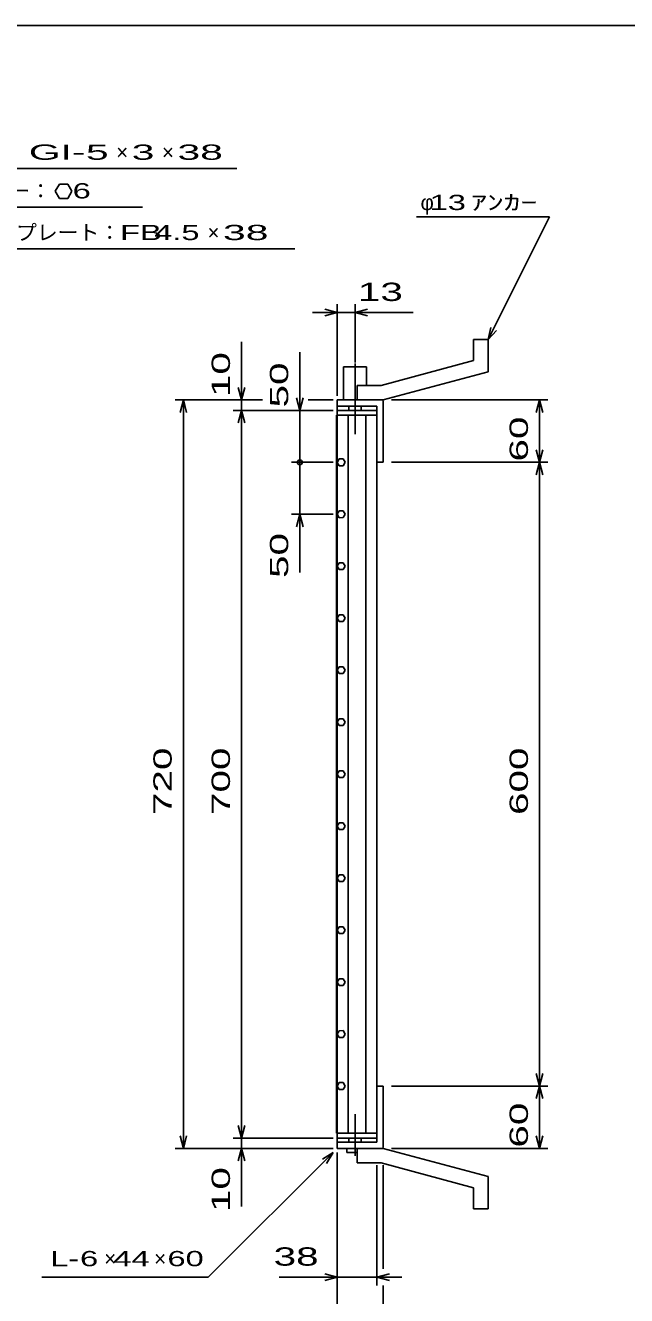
# Model space of a CAD drawing. Units: millimetres, scale not verified. Extents: x -1456 to 1385, y -1026 to 843.
# Drawn here: x -508 to 70, y -379 to 843 of the extents above; entities that cross this region are included whole.
import ezdxf
from ezdxf.enums import TextEntityAlignment as Align

# ---------------------------------------------------------------- set-up
doc = ezdxf.new("R2010")
doc.units = ezdxf.units.MM
doc.header["$LTSCALE"] = 8
doc.linetypes.add('LONG_DASHED_DOTTED', pattern=[15.25, 12, -1.5, 0.25, -1.5])
for name, color, linetype, lineweight in [('0_2', 150, 'Continuous', 25), ('16', 3, 'Continuous', 25), ('19', 6, 'Continuous', 25), ('22', 4, 'Continuous', 25)]:
    doc.layers.add(name, color=color, linetype=linetype, lineweight=lineweight)
doc.styles.add('ベクトル', font='')
doc.styles.get('ベクトル').set_extended_font_data('ベクトル')

msp = doc.modelspace()

# ---------------------------------------------------------------- linework, layer by layer
at = {"layer": '0_2'}
msp.add_line((-1383.2, 842.8), (1384.8, 842.8), dxfattribs=at)
at = {"layer": '16'}
for p, q in [((-208.7, -223), (-208.7, 468)), ((-208.7, 468), (-208, 468)), ((-170, 472.5), (-208, 472.5)), ((-208, 472.5), (-208, 468)), ((-208, 468), (-170, 468)), ((-208, 468), (-208, -223)), ((-170, 468), (-208, 468)), ((-197.5, 468), (-197.5, -223)), ((-180.5, -223), (-180.5, 468)), ((-170, 468), (-170, 472.5)), ((-170, -223), (-170, 468)), ((-206.146, 425.735), (-208, 422.475)), ((-208, 422.475), (-206.104, 419.24)), ((-202.396, 425.76), (-206.146, 425.735)), ((-206.104, 419.24), (-202.354, 419.265)), ((-200.5, 422.5), (-202.396, 425.76)), ((-202.354, 419.265), (-200.5, 422.525)), ((-206.146, 375.735), (-208, 372.475)), ((-208, 372.475), (-206.104, 369.24)), ((-202.396, 375.76), (-206.146, 375.735)), ((-206.104, 369.24), (-202.354, 369.265)), ((-200.5, 372.5), (-202.396, 375.76)), ((-202.354, 369.265), (-200.5, 372.525)), ((-206.146, 325.735), (-208, 322.475)), ((-208, 322.475), (-206.104, 319.24)), ((-202.396, 325.76), (-206.146, 325.735)), ((-206.104, 319.24), (-202.354, 319.265)), ((-200.5, 322.5), (-202.396, 325.76)), ((-202.354, 319.265), (-200.5, 322.525)), ((-206.146, 275.735), (-208, 272.475)), ((-208, 272.475), (-206.104, 269.24)), ((-202.396, 275.76), (-206.146, 275.735)), ((-206.104, 269.24), (-202.354, 269.265)), ((-200.5, 272.5), (-202.396, 275.76)), ((-202.354, 269.265), (-200.5, 272.525)), ((-206.146, 225.735), (-208, 222.475)), ((-208, 222.475), (-206.104, 219.24)), ((-202.396, 225.76), (-206.146, 225.735)), ((-200.5, 222.5), (-202.396, 225.76)), ((-202.354, 219.265), (-200.5, 222.525)), ((-206.104, 219.24), (-202.354, 219.265)), ((-206.146, 175.735), (-208, 172.475)), ((-208, 172.475), (-206.104, 169.24)), ((-202.396, 175.76), (-206.146, 175.735)), ((-200.5, 172.5), (-202.396, 175.76)), ((-202.354, 169.265), (-200.5, 172.525)), ((-206.104, 169.24), (-202.354, 169.265)), ((-206.146, 125.735), (-208, 122.475)), ((-208, 122.475), (-206.104, 119.24)), ((-202.396, 125.76), (-206.146, 125.735)), ((-200.5, 122.5), (-202.396, 125.76)), ((-202.354, 119.265), (-200.5, 122.525)), ((-206.104, 119.24), (-202.354, 119.265)), ((-206.146, 75.735), (-208, 72.475)), ((-202.396, 75.76), (-206.146, 75.735)), ((-200.5, 72.5), (-202.396, 75.76)), ((-208, 72.475), (-206.104, 69.24)), ((-206.104, 69.24), (-202.354, 69.265)), ((-202.354, 69.265), (-200.5, 72.525)), ((-206.146, 25.735), (-208, 22.475)), ((-202.396, 25.76), (-206.146, 25.735)), ((-200.5, 22.5), (-202.396, 25.76)), ((-208, 22.475), (-206.104, 19.24)), ((-206.104, 19.24), (-202.354, 19.265)), ((-202.354, 19.265), (-200.5, 22.525)), ((-206.146, -24.265), (-208, -27.525)), ((-202.396, -24.24), (-206.146, -24.265)), ((-200.5, -27.5), (-202.396, -24.24)), ((-208, -27.525), (-206.104, -30.76)), ((-206.104, -30.76), (-202.354, -30.735)), ((-202.354, -30.735), (-200.5, -27.475)), ((-206.146, -74.265), (-208, -77.525)), ((-208, -77.525), (-206.104, -80.76)), ((-202.396, -74.24), (-206.146, -74.265)), ((-206.104, -80.76), (-202.354, -80.735)), ((-200.5, -77.5), (-202.396, -74.24)), ((-202.354, -80.735), (-200.5, -77.475)), ((-206.146, -124.265), (-208, -127.525)), ((-208, -127.525), (-206.104, -130.76)), ((-202.396, -124.24), (-206.146, -124.265)), ((-206.104, -130.76), (-202.354, -130.735)), ((-200.5, -127.5), (-202.396, -124.24)), ((-202.354, -130.735), (-200.5, -127.475)), ((-206.146, -174.265), (-208, -177.525)), ((-208, -177.525), (-206.104, -180.76)), ((-202.396, -174.24), (-206.146, -174.265)), ((-206.104, -180.76), (-202.354, -180.735)), ((-200.5, -177.5), (-202.396, -174.24)), ((-202.354, -180.735), (-200.5, -177.475)), ((-208, -223), (-208.7, -223)), ((-208, -223), (-170, -223)), ((-208, -227.5), (-208, -223)), ((-208, -223), (-170, -223)), ((-170, -227.5), (-208, -227.5)), ((-170, -223), (-170, -227.5))]:
    msp.add_line(p, q, dxfattribs=at)
at = {"layer": '19'}
for p, q in [((-77, 540.5), (-63, 540.5)), ((-77, 520.5), (-77, 540.5)), ((-63, 509.5), (-63, 540.5)), ((-202, 482.5), (-202, 514.5)), ((-202, 514.5), (-180, 514.5)), ((-180, 496.5), (-180, 514.5)), ((-77, 520.5), (-166, 496.5)), ((-164, 482.5), (-63, 509.5)), ((-189, 496.5), (-166, 496.5)), ((-189, 482.5), (-189, 496.5)), ((-208, 472.5), (-208, 482.5)), ((-208, 476.5), (-208, 482.5)), ((-208, 482.5), (-165, 482.5)), ((-189, 482.5), (-164, 482.5)), ((-165, 482.5), (-164, 481.5)), ((-164, 481.5), (-164, 422.5)), ((-170, 476.5), (-208, 476.5)), ((-197, 472.5), (-197, 476.5)), ((-185, 476.5), (-185, 472.5)), ((-170, 422.5), (-170, 476.5)), ((-164, 422.5), (-170, 422.5)), ((-164, -177.5), (-170, -177.5)), ((-170, -177.5), (-170, -231.5)), ((-164, -236.5), (-164, -177.5)), ((-208, -231.5), (-208, -221.5)), ((-208, -231.5), (-208, -237.5)), ((-170, -231.5), (-208, -231.5)), ((-197, -227.5), (-197, -231.5)), ((-185, -231.5), (-185, -227.5)), ((-208, -237.5), (-165, -237.5)), ((-199, -241.5), (-199, -237.5)), ((-199, -241.5), (-189, -241.5)), ((-189, -237.5), (-164, -237.5)), ((-189, -251.5), (-189, -237.5)), ((-165, -237.5), (-164, -236.5)), ((-164, -237.5), (-63, -264.5)), ((-189, -251.5), (-166, -251.5)), ((-77, -275.5), (-166, -251.5)), ((-63, -295.5), (-63, -264.5)), ((-77, -295.5), (-77, -275.5)), ((-77, -295.5), (-63, -295.5))]:
    msp.add_line(p, q, dxfattribs=at)
at = {"layer": '19', "linetype": 'LONG_DASHED_DOTTED'}
for p, q in [((-191, 517.5), (-191, 449.5)), ((-191, -244.5), (-191, -204.5))]:
    msp.add_line(p, q, dxfattribs=at)
at = {"layer": '22'}
for p, q in [((-672.5, 705.25), (-304.5, 705.25)), ((-475.124, 690.212), (-479.124, 683.284)), ((-467.124, 690.212), (-475.124, 690.212)), ((-463.125, 683.2), (-467.124, 690.212)), ((-479.124, 683.284), (-475.124, 676.356)), ((-475.124, 676.356), (-467.124, 676.356)), ((-467.124, 676.356), (-463.124, 683.284)), ((-631.125, 668), (-395.125, 668)), ((-132, 658.5), (-4, 658.5)), ((-63, 540.5), (-4, 658.5)), ((-584.75, 628), (-248.75, 628)), ((-208, 486.5), (-208, 574.5)), ((-191, 518.496), (-191, 574.5)), ((-232, 566.5), (-208, 566.5)), ((-208, 566.5), (-220, 569.7)), ((-220, 563.3), (-208, 566.5)), ((-208, 566.5), (-191, 566.5)), ((-191, 566.5), (-179, 569.7)), ((-179, 563.3), (-191, 566.5)), ((-191, 566.5), (-135, 566.5)), ((-63, 540.5), (-60.6, 552.18)), ((-300, 482.5), (-300, 538.5)), ((-63, 540.5), (-55, 549.3)), ((-244, 472.5), (-244, 528.5)), ((-300, 482.5), (-303.2, 494.5)), ((-300, 482.5), (-296.8, 494.5)), ((-364, 482.5), (-280, 482.5)), ((-359.2, 470.5), (-356, 482.5)), ((-352.8, 470.5), (-356, 482.5)), ((-356, -237.5), (-356, 482.5)), ((-308, 482.5), (-280, 482.5)), ((-300, 472.5), (-300, 482.5)), ((-244, 472.5), (-247.2, 484.5)), ((-240.8, 484.5), (-244, 472.5)), ((-236, 482.5), (-212, 482.5)), ((-236, 482.5), (-212, 482.5)), ((-156, 482.5), (-5.6, 482.5)), ((-16.8, 470.5), (-13.6, 482.5)), ((-10.4, 470.5), (-13.6, 482.5)), ((-13.6, 422.5), (-13.6, 482.5)), ((-308, 472.5), (-212, 472.5)), ((-303.2, 460.5), (-300, 472.5)), ((-296.8, 460.5), (-300, 472.5)), ((-300, -227.5), (-300, 472.5)), ((-212, 472.5), (-252, 472.5)), ((-244, 472.5), (-244, 422.5)), ((-13.6, 422.5), (-16.8, 434.5)), ((-13.6, 422.5), (-10.4, 434.5)), ((-252, 422.5), (-212, 422.5)), ((-244, 372.5), (-244, 422.5)), ((-156, 422.5), (-5.6, 422.5)), ((-16.8, 410.5), (-13.6, 422.5)), ((-10.4, 410.5), (-13.6, 422.5)), ((-13.6, -177.5), (-13.6, 422.5)), ((-252, 372.5), (-212, 372.5)), ((-247.2, 360.5), (-244, 372.5)), ((-240.8, 360.5), (-244, 372.5)), ((-244, 316.5), (-244, 372.5)), ((-13.6, -177.5), (-16.8, -165.5)), ((-13.6, -177.5), (-10.4, -165.5)), ((-156, -177.5), (-5.6, -177.5)), ((-16.8, -189.5), (-13.6, -177.5)), ((-10.4, -189.5), (-13.6, -177.5)), ((-13.6, -237.5), (-13.6, -177.5)), ((-300, -227.5), (-303.2, -215.5)), ((-300, -227.5), (-296.8, -215.5)), ((-356, -237.5), (-359.2, -225.5)), ((-356, -237.5), (-352.8, -225.5)), ((-308, -227.5), (-212, -227.5)), ((-300, -237.5), (-300, -227.5)), ((-13.6, -237.5), (-16.8, -225.5)), ((-13.6, -237.5), (-10.4, -225.5)), ((-364, -237.5), (-212, -237.5)), ((-332, -361.5), (-212, -241.5)), ((-308, -237.5), (-212, -237.5)), ((-303.2, -249.5), (-300, -237.5)), ((-296.8, -249.5), (-300, -237.5)), ((-300, -293.5), (-300, -237.5)), ((-222.4, -247.9), (-212, -241.5)), ((-218.4, -251.9), (-212, -241.5)), ((-208, -369.5), (-208, -241.5)), ((-208, -425.5), (-208, -241.5)), ((-156, -237.5), (-5.6, -237.5)), ((-170, -369.5), (-170, -253.7)), ((-164, -353.5), (-164, -253.7)), ((-492, -361.5), (-332, -361.5)), ((-264, -361.5), (-208, -361.5)), ((-208, -361.5), (-220, -358.3)), ((-220, -364.7), (-208, -361.5)), ((-208, -361.5), (-170, -361.5)), ((-170, -361.5), (-158, -358.3)), ((-158, -364.7), (-170, -361.5)), ((-170, -361.5), (-146, -361.5)), ((-164, -425.5), (-164, -369.5))]:
    msp.add_line(p, q, dxfattribs=at)
msp.add_circle((-244, 422.5), 2.4, dxfattribs=at)

# ---------------------------------------------------------------- texts
at = {"layer": '22', "color": 2, "style": 'ベクトル'}
for s, height, width, p in [('GI-', 14.66, 2, (-504.5, 720.85)), (' 5 ', 14.66, 2, (-460.5, 720.85)), (' 3 ', 14.66, 2, (-416.5, 720.85)), (' 38 ', 14.66, 2, (-372.5, 720.85)), (' 6 ', 14.66, 1.6, (-471.124, 683.684)), (' 13 ', 14.66, 1.6, (-128, 672.5)), ('ｱﾝｶｰ', 14.66, 1.6, (-80, 672.5)), ('FB', 14.66, 1.6, (-416.75, 643.6)), (' 4.5 ', 14.66, 1.6, (-392.75, 643.6)), (' 38 ', 14.66, 2, (-328.75, 643.6)), (' 13 ', 17.6, 1.65, (-199, 586.5)), ('L-', 14.66, 1.6, (-484, -343.5)), (' 6 ', 14.66, 1.6, (-464, -343.5)), (' 44 ', 14.66, 1.6, (-432, -343.5)), (' 60 ', 14.66, 1.6, (-380, -343.5)), (' 38 ', 17.6, 1.65, (-280, -341.5))]:
    msp.add_text(s, height=height, dxfattribs=dict(at, width=width)).set_placement(p, align=Align.MIDDLE_LEFT)
for s, p in [('×', (-420.5, 720.85)), ('×', (-376.5, 720.85)), ('ツイストバー：', (-623.125, 683.6)), ('φ', (-128, 672.5)), ('エンドプレート：', (-576.75, 643.6)), ('×', (-332.75, 643.6)), ('×', (-432, -343.5)), ('×', (-384, -343.5))]:
    msp.add_text(s, height=14.66, dxfattribs=at).set_placement(p, align=Align.MIDDLE_LEFT)
at = {"layer": '22', "color": 2, "style": 'ベクトル', "width": 1.65}
for s, p in [(' 10 ', (-320, 474.5)), (' 50 ', (-264, 464.5)), (' 60 ', (-33.6, 412.5)), (' 50 ', (-264, 300.5)), (' 720 ', (-376, 72.5)), (' 700 ', (-320, 72.5)), (' 600 ', (-33.6, 72.5)), (' 60 ', (-33.6, -247.5)), (' 10 ', (-320, -309.5))]:
    msp.add_text(s, height=17.6, rotation=90, dxfattribs=at).set_placement(p, align=Align.MIDDLE_LEFT)

doc.saveas('drawing.dxf')
